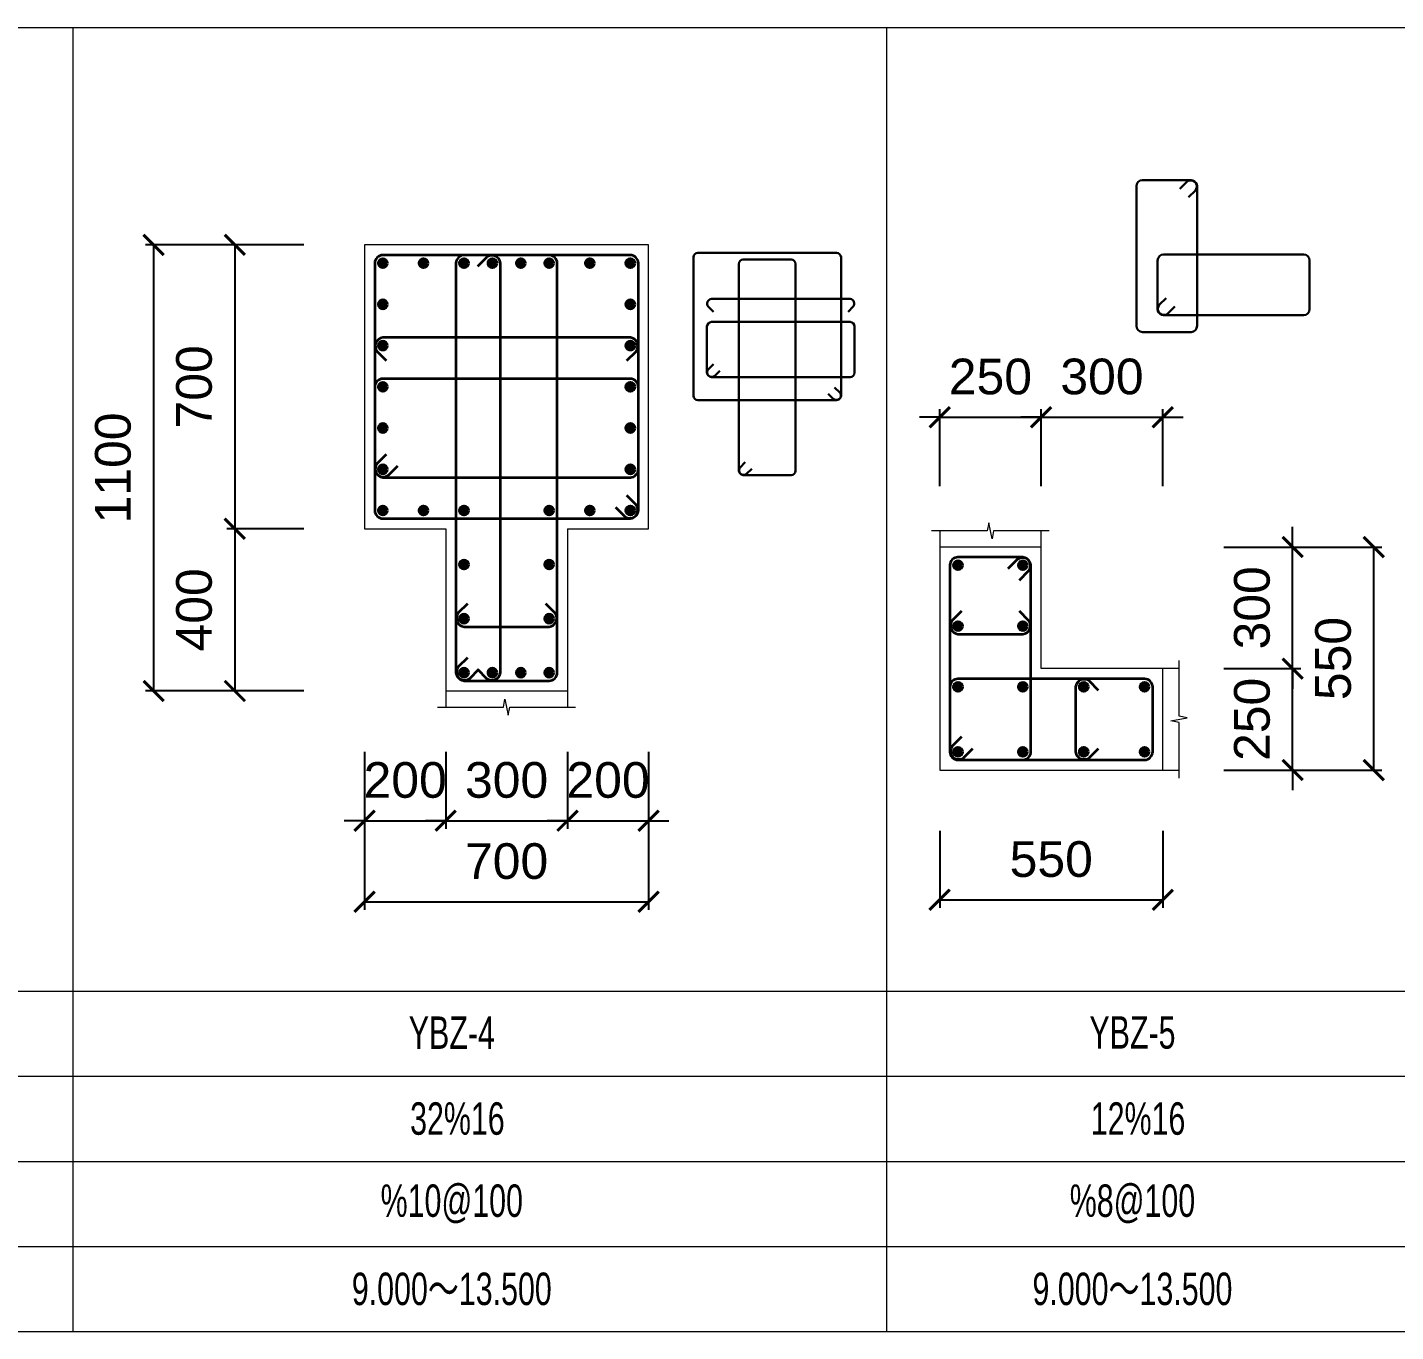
# Model space of a CAD drawing. Header units: millimetres. Extents: x -3831 to 465700, y 39900 to 106100.
# Drawn here: x 221984 to 225356, y 39900 to 43116 of the extents above; entities that cross this region are included whole.
import ezdxf

# ---------------------------------------------------------------- set-up
doc = ezdxf.new("R2010")
doc.units = ezdxf.units.MM
for name, color, linetype, lineweight in [('S_EdgeMemberLongiBar', 1, 'Continuous', 50), ('S_EdgeMemberShape', 3, 'Continuous', 9), ('S_EdgeMemberTxt', 7, 'Continuous', 9), ('stirrupfig', 1, 'Continuous', 35), ('StirrupFig_x', 30, 'Continuous', 30)]:
    doc.layers.add(name, color=color, linetype=linetype, lineweight=lineweight)
doc.layers.add('WALL-Beam', color=80, linetype='Continuous')
doc.styles.get("Standard").update_dxf_attribs({"font": 'arial.ttf'})
doc.styles.add('xxxx', font='RIF.ttf')
doc.dimstyles.new('ISO-25', dxfattribs={"dimtxt": 2.5, "dimasz": 2.5, "dimexe": 1.25, "dimexo": 0.625, "dimtad": 1, "dimtxsty": 'Standard', "dimcen": 2.5, "dimadec": 0, "dimazin": 0, "dimtfac": 1, "dimtmove": 0, "dimatfit": 3, "dimfxl": 1, "dimarcsym": 0})

# ---------------------------------------------------------------- blocks, each defined once
blk = doc.blocks.new('_ArchTick')
at = {"color": 0, "linetype": 'ByBlock', "const_width": 0.15}
blk.add_lwpolyline([(-0.5, -0.5), (0.5, 0.5)], dxfattribs=at)
blk = doc.blocks.new('*D769')
at = {"layer": 'Defpoints', "color": 0, "transparency": 16777216}
for p in [(224232.3, 41284.7), (224782.3, 41284.7), (224782.3, 40964.7)]:
    blk.add_point(p, dxfattribs=at)
at = {"layer": 'WALL-Beam', "color": 0, "lineweight": -2, "transparency": 16777216}
for p, q in [((224232.3, 41134.7), (224232.3, 40944.7)), ((224782.3, 41134.7), (224782.3, 40944.7)), ((224232.3, 40964.7), (224782.3, 40964.7))]:
    blk.add_line(p, q, dxfattribs=at)
at = {"layer": 'WALL-Beam', "color": 0, "lineweight": -2, "transparency": 16777216, "xscale": 50, "yscale": 50, "zscale": 50, "rotation": 180}
blk.add_blockref('_ArchTick', (224232.3, 40964.7), dxfattribs=at)
at = {"layer": 'WALL-Beam', "color": 0, "lineweight": -2, "transparency": 16777216, "xscale": 50, "yscale": 50, "zscale": 50}
blk.add_blockref('_ArchTick', (224782.3, 40964.7), dxfattribs=at)
at = {"layer": 'WALL-Beam', "color": 7, "transparency": 16777216, "insert": (224507.3, 41064.6), "char_height": 88, "attachment_point": 5}
blk.add_mtext('550', dxfattribs=at)
blk = doc.blocks.new('*D770')
at = {"layer": 'Defpoints', "color": 0, "transparency": 16777216}
for p in [(224482.3, 42154.7), (224232.3, 41834.7), (224482.3, 41834.7)]:
    blk.add_point(p, dxfattribs=at)
at = {"layer": 'WALL-Beam', "color": 0, "lineweight": -2, "transparency": 16777216}
for p, q in [((224232.3, 41984.7), (224232.3, 42174.7)), ((224482.3, 41984.7), (224482.3, 42174.7)), ((224232.3, 42154.7), (224182.3, 42154.7)), ((224232.3, 42154.7), (224482.3, 42154.7)), ((224482.3, 42154.7), (224532.3, 42154.7))]:
    blk.add_line(p, q, dxfattribs=at)
at = {"layer": 'WALL-Beam', "color": 0, "lineweight": -2, "transparency": 16777216, "xscale": 50, "yscale": 50, "zscale": 50}
blk.add_blockref('_ArchTick', (224232.3, 42154.7), dxfattribs=at)
at = {"layer": 'WALL-Beam', "color": 0, "lineweight": -2, "transparency": 16777216, "xscale": 50, "yscale": 50, "zscale": 50, "rotation": 180}
blk.add_blockref('_ArchTick', (224482.3, 42154.7), dxfattribs=at)
at = {"layer": 'WALL-Beam', "color": 7, "transparency": 16777216, "insert": (224357.3, 42254.6), "char_height": 88, "attachment_point": 5}
blk.add_mtext('250', dxfattribs=at)
blk = doc.blocks.new('*D771')
at = {"layer": 'Defpoints', "color": 0, "transparency": 16777216}
for p in [(224782.3, 42154.7), (224482.3, 41834.7), (224782.3, 41834.7)]:
    blk.add_point(p, dxfattribs=at)
at = {"layer": 'WALL-Beam', "color": 0, "lineweight": -2, "transparency": 16777216}
for p, q in [((224482.3, 41984.7), (224482.3, 42174.7)), ((224782.3, 41984.7), (224782.3, 42174.7)), ((224482.3, 42154.7), (224432.3, 42154.7)), ((224482.3, 42154.7), (224782.3, 42154.7)), ((224782.3, 42154.7), (224832.3, 42154.7))]:
    blk.add_line(p, q, dxfattribs=at)
at = {"layer": 'WALL-Beam', "color": 0, "lineweight": -2, "transparency": 16777216, "xscale": 50, "yscale": 50, "zscale": 50}
blk.add_blockref('_ArchTick', (224482.3, 42154.7), dxfattribs=at)
at = {"layer": 'WALL-Beam', "color": 0, "lineweight": -2, "transparency": 16777216, "xscale": 50, "yscale": 50, "zscale": 50, "rotation": 180}
blk.add_blockref('_ArchTick', (224782.3, 42154.7), dxfattribs=at)
at = {"layer": 'WALL-Beam', "color": 7, "transparency": 16777216, "insert": (224632.3, 42254.7), "char_height": 88, "attachment_point": 5}
blk.add_mtext('300', dxfattribs=at)
blk = doc.blocks.new('*D772')
at = {"layer": 'Defpoints', "color": 0, "transparency": 16777216}
for p in [(224782.3, 41534.7), (225102.3, 41534.7), (224782.3, 41284.7)]:
    blk.add_point(p, dxfattribs=at)
at = {"layer": 'WALL-Beam', "color": 0, "lineweight": -2, "transparency": 16777216}
for p, q in [((225102.3, 41534.7), (225102.3, 41584.7)), ((224932.3, 41534.7), (225122.3, 41534.7)), ((225102.3, 41284.7), (225102.3, 41534.7)), ((224932.3, 41284.7), (225122.3, 41284.7)), ((225102.3, 41284.7), (225102.3, 41234.7))]:
    blk.add_line(p, q, dxfattribs=at)
at = {"layer": 'WALL-Beam', "color": 0, "lineweight": -2, "transparency": 16777216, "xscale": 50, "yscale": 50, "zscale": 50}
for p, rotation in [((225102.3, 41534.7), 270), ((225102.3, 41284.7), 90)]:
    blk.add_blockref('_ArchTick', p, dxfattribs=dict(at, rotation=rotation))
at = {"layer": 'WALL-Beam', "color": 7, "transparency": 16777216, "insert": (225002.4, 41409.7), "char_height": 88, "attachment_point": 5, "rotation": 90}
blk.add_mtext('250', dxfattribs=at)
blk = doc.blocks.new('*D773')
at = {"layer": 'Defpoints', "color": 0, "transparency": 16777216}
for p in [(224782.3, 41834.7), (225102.3, 41834.7), (224782.3, 41534.7)]:
    blk.add_point(p, dxfattribs=at)
at = {"layer": 'WALL-Beam', "color": 0, "lineweight": -2, "transparency": 16777216}
for p, q in [((225102.3, 41834.7), (225102.3, 41884.7)), ((224932.3, 41834.7), (225122.3, 41834.7)), ((225102.3, 41534.7), (225102.3, 41834.7)), ((224932.3, 41534.7), (225122.3, 41534.7)), ((225102.3, 41534.7), (225102.3, 41484.7))]:
    blk.add_line(p, q, dxfattribs=at)
at = {"layer": 'WALL-Beam', "color": 0, "lineweight": -2, "transparency": 16777216, "xscale": 50, "yscale": 50, "zscale": 50}
for p, rotation in [((225102.3, 41834.7), 270), ((225102.3, 41534.7), 90)]:
    blk.add_blockref('_ArchTick', p, dxfattribs=dict(at, rotation=rotation))
at = {"layer": 'WALL-Beam', "color": 7, "transparency": 16777216, "insert": (225002.4, 41684.7), "char_height": 88, "attachment_point": 5, "rotation": 90}
blk.add_mtext('300', dxfattribs=at)
blk = doc.blocks.new('*D774')
at = {"layer": 'Defpoints', "color": 0, "transparency": 16777216}
for p in [(224782.3, 41834.7), (225302.3, 41834.7), (224782.3, 41284.7)]:
    blk.add_point(p, dxfattribs=at)
at = {"layer": 'WALL-Beam', "color": 0, "lineweight": -2, "transparency": 16777216}
for p, q in [((224932.3, 41834.7), (225322.3, 41834.7)), ((225302.3, 41284.7), (225302.3, 41834.7)), ((224932.3, 41284.7), (225322.3, 41284.7))]:
    blk.add_line(p, q, dxfattribs=at)
at = {"layer": 'WALL-Beam', "color": 0, "lineweight": -2, "transparency": 16777216, "xscale": 50, "yscale": 50, "zscale": 50}
for p, rotation in [((225302.3, 41834.7), 90), ((225302.3, 41284.7), 270)]:
    blk.add_blockref('_ArchTick', p, dxfattribs=dict(at, rotation=rotation))
at = {"layer": 'WALL-Beam', "color": 7, "transparency": 16777216, "insert": (225202.4, 41559.7), "char_height": 88, "attachment_point": 5, "rotation": 90}
blk.add_mtext('550', dxfattribs=at)
blk = doc.blocks.new('*D801')
at = {"layer": 'Defpoints', "color": 0, "transparency": 16777216}
for p in [(222814.8, 42579.7), (222494.8, 41879.7), (222814.8, 41879.7)]:
    blk.add_point(p, dxfattribs=at)
at = {"layer": 'WALL-Beam', "color": 0, "lineweight": -2, "transparency": 16777216}
for p, q in [((222664.8, 42579.7), (222474.8, 42579.7)), ((222494.8, 42579.7), (222494.8, 41879.7)), ((222664.8, 41879.7), (222474.8, 41879.7))]:
    blk.add_line(p, q, dxfattribs=at)
at = {"layer": 'WALL-Beam', "color": 0, "lineweight": -2, "transparency": 16777216, "xscale": 50, "yscale": 50, "zscale": 50}
for p, rotation in [((222494.8, 42579.7), 90), ((222494.8, 41879.7), 270)]:
    blk.add_blockref('_ArchTick', p, dxfattribs=dict(at, rotation=rotation))
at = {"layer": 'WALL-Beam', "color": 7, "transparency": 16777216, "insert": (222394.8, 42229.7), "char_height": 88, "attachment_point": 5, "rotation": 90}
blk.add_mtext('700', dxfattribs=at)
blk = doc.blocks.new('*D802')
at = {"layer": 'Defpoints', "color": 0, "transparency": 16777216}
for p in [(222814.8, 41879.7), (222494.8, 41479.7), (222814.8, 41479.7)]:
    blk.add_point(p, dxfattribs=at)
at = {"layer": 'WALL-Beam', "color": 0, "lineweight": -2, "transparency": 16777216}
for p, q in [((222664.8, 41879.7), (222474.8, 41879.7)), ((222494.8, 41879.7), (222494.8, 41479.7)), ((222664.8, 41479.7), (222474.8, 41479.7))]:
    blk.add_line(p, q, dxfattribs=at)
at = {"layer": 'WALL-Beam', "color": 0, "lineweight": -2, "transparency": 16777216, "xscale": 50, "yscale": 50, "zscale": 50}
for p, rotation in [((222494.8, 41879.7), 90), ((222494.8, 41479.7), 270)]:
    blk.add_blockref('_ArchTick', p, dxfattribs=dict(at, rotation=rotation))
at = {"layer": 'WALL-Beam', "color": 7, "transparency": 16777216, "insert": (222394.8, 41679.7), "char_height": 88, "attachment_point": 5, "rotation": 90}
blk.add_mtext('400', dxfattribs=at)
blk = doc.blocks.new('*D803')
at = {"layer": 'Defpoints', "color": 0, "transparency": 16777216}
for p in [(222814.8, 42579.7), (222294.8, 41479.7), (222814.8, 41479.7)]:
    blk.add_point(p, dxfattribs=at)
at = {"layer": 'WALL-Beam', "color": 0, "lineweight": -2, "transparency": 16777216}
for p, q in [((222664.8, 42579.7), (222274.8, 42579.7)), ((222294.8, 42579.7), (222294.8, 41479.7)), ((222664.8, 41479.7), (222274.8, 41479.7))]:
    blk.add_line(p, q, dxfattribs=at)
at = {"layer": 'WALL-Beam', "color": 0, "lineweight": -2, "transparency": 16777216, "xscale": 50, "yscale": 50, "zscale": 50}
for p, rotation in [((222294.8, 42579.7), 90), ((222294.8, 41479.7), 270)]:
    blk.add_blockref('_ArchTick', p, dxfattribs=dict(at, rotation=rotation))
at = {"layer": 'WALL-Beam', "color": 7, "transparency": 16777216, "insert": (222194.8, 42029.7), "char_height": 88, "attachment_point": 5, "rotation": 90}
blk.add_mtext('1100', dxfattribs=at)
blk = doc.blocks.new('*D804')
at = {"layer": 'Defpoints', "color": 0, "transparency": 16777216}
for p in [(222814.8, 41479.7), (223014.8, 41479.7), (223014.8, 41159.7)]:
    blk.add_point(p, dxfattribs=at)
at = {"layer": 'WALL-Beam', "color": 0, "lineweight": -2, "transparency": 16777216}
for p, q in [((222814.8, 41329.7), (222814.8, 41139.7)), ((223014.8, 41329.7), (223014.8, 41139.7)), ((222814.8, 41159.7), (222764.8, 41159.7)), ((222814.8, 41159.7), (223014.8, 41159.7)), ((223014.8, 41159.7), (223064.8, 41159.7))]:
    blk.add_line(p, q, dxfattribs=at)
at = {"layer": 'WALL-Beam', "color": 0, "lineweight": -2, "transparency": 16777216, "xscale": 50, "yscale": 50, "zscale": 50}
blk.add_blockref('_ArchTick', (222814.8, 41159.7), dxfattribs=at)
at = {"layer": 'WALL-Beam', "color": 0, "lineweight": -2, "transparency": 16777216, "xscale": 50, "yscale": 50, "zscale": 50, "rotation": 180}
blk.add_blockref('_ArchTick', (223014.8, 41159.7), dxfattribs=at)
at = {"layer": 'WALL-Beam', "color": 7, "transparency": 16777216, "insert": (222914.8, 41259.6), "char_height": 88, "attachment_point": 5}
blk.add_mtext('200', dxfattribs=at)
blk = doc.blocks.new('*D805')
at = {"layer": 'Defpoints', "color": 0, "transparency": 16777216}
for p in [(223014.8, 41479.7), (223314.8, 41479.7), (223314.8, 41159.7)]:
    blk.add_point(p, dxfattribs=at)
at = {"layer": 'WALL-Beam', "color": 0, "lineweight": -2, "transparency": 16777216}
for p, q in [((223014.8, 41329.7), (223014.8, 41139.7)), ((223314.8, 41329.7), (223314.8, 41139.7)), ((223014.8, 41159.7), (222964.8, 41159.7)), ((223014.8, 41159.7), (223314.8, 41159.7)), ((223314.8, 41159.7), (223364.8, 41159.7))]:
    blk.add_line(p, q, dxfattribs=at)
at = {"layer": 'WALL-Beam', "color": 0, "lineweight": -2, "transparency": 16777216, "xscale": 50, "yscale": 50, "zscale": 50}
blk.add_blockref('_ArchTick', (223014.8, 41159.7), dxfattribs=at)
at = {"layer": 'WALL-Beam', "color": 0, "lineweight": -2, "transparency": 16777216, "xscale": 50, "yscale": 50, "zscale": 50, "rotation": 180}
blk.add_blockref('_ArchTick', (223314.8, 41159.7), dxfattribs=at)
at = {"layer": 'WALL-Beam', "color": 7, "transparency": 16777216, "insert": (223164.8, 41259.7), "char_height": 88, "attachment_point": 5}
blk.add_mtext('300', dxfattribs=at)
blk = doc.blocks.new('*D806')
at = {"layer": 'Defpoints', "color": 0, "transparency": 16777216}
for p in [(223314.8, 41479.7), (223514.8, 41479.7), (223514.8, 41159.7)]:
    blk.add_point(p, dxfattribs=at)
at = {"layer": 'WALL-Beam', "color": 0, "lineweight": -2, "transparency": 16777216}
for p, q in [((223314.8, 41329.7), (223314.8, 41139.7)), ((223514.8, 41329.7), (223514.8, 41139.7)), ((223314.8, 41159.7), (223264.8, 41159.7)), ((223314.8, 41159.7), (223514.8, 41159.7)), ((223514.8, 41159.7), (223564.8, 41159.7))]:
    blk.add_line(p, q, dxfattribs=at)
at = {"layer": 'WALL-Beam', "color": 0, "lineweight": -2, "transparency": 16777216, "xscale": 50, "yscale": 50, "zscale": 50}
blk.add_blockref('_ArchTick', (223314.8, 41159.7), dxfattribs=at)
at = {"layer": 'WALL-Beam', "color": 0, "lineweight": -2, "transparency": 16777216, "xscale": 50, "yscale": 50, "zscale": 50, "rotation": 180}
blk.add_blockref('_ArchTick', (223514.8, 41159.7), dxfattribs=at)
at = {"layer": 'WALL-Beam', "color": 7, "transparency": 16777216, "insert": (223414.8, 41259.6), "char_height": 88, "attachment_point": 5}
blk.add_mtext('200', dxfattribs=at)
blk = doc.blocks.new('*D807')
at = {"layer": 'Defpoints', "color": 0, "transparency": 16777216}
for p in [(222814.8, 41479.7), (223514.8, 41479.7), (223514.8, 40959.7)]:
    blk.add_point(p, dxfattribs=at)
at = {"layer": 'WALL-Beam', "color": 0, "lineweight": -2, "transparency": 16777216}
for p, q in [((222814.8, 41329.7), (222814.8, 40939.7)), ((223514.8, 41329.7), (223514.8, 40939.7)), ((222814.8, 40959.7), (223514.8, 40959.7))]:
    blk.add_line(p, q, dxfattribs=at)
at = {"layer": 'WALL-Beam', "color": 0, "lineweight": -2, "transparency": 16777216, "xscale": 50, "yscale": 50, "zscale": 50, "rotation": 180}
blk.add_blockref('_ArchTick', (222814.8, 40959.7), dxfattribs=at)
at = {"layer": 'WALL-Beam', "color": 0, "lineweight": -2, "transparency": 16777216, "xscale": 50, "yscale": 50, "zscale": 50}
blk.add_blockref('_ArchTick', (223514.8, 40959.7), dxfattribs=at)
at = {"layer": 'WALL-Beam', "color": 7, "transparency": 16777216, "insert": (223164.8, 41059.6), "char_height": 88, "attachment_point": 5}
blk.add_mtext('700', dxfattribs=at)

msp = doc.modelspace()

# ---------------------------------------------------------------- hatches: boundary and pattern name
at = {"layer": 'S_EdgeMemberLongiBar'}
h = msp.add_hatch(color=256, dxfattribs=at)
h.dxf.hatch_style = 1
edge = h.paths.add_edge_path()
edge.add_arc((222859.77524, 42534.71147), 10, 0, 360)
h = msp.add_hatch(color=256, dxfattribs=at)
h.dxf.hatch_style = 1
edge = h.paths.add_edge_path()
edge.add_arc((222959.77524, 42534.71147), 10, 0, 360)
h = msp.add_hatch(color=256, dxfattribs=at)
h.dxf.hatch_style = 1
edge = h.paths.add_edge_path()
edge.add_arc((223059.77524, 42534.71147), 10, 0, 360)
h = msp.add_hatch(color=256, dxfattribs=at)
h.dxf.hatch_style = 1
edge = h.paths.add_edge_path()
edge.add_arc((223129.77524, 42534.71147), 10, 0, 360)
h = msp.add_hatch(color=256, dxfattribs=at)
h.dxf.hatch_style = 1
edge = h.paths.add_edge_path()
edge.add_arc((223199.77524, 42534.71147), 10, 0, 360)
h = msp.add_hatch(color=256, dxfattribs=at)
h.dxf.hatch_style = 1
edge = h.paths.add_edge_path()
edge.add_arc((223269.77524, 42534.71147), 10, 0, 360)
h = msp.add_hatch(color=256, dxfattribs=at)
h.dxf.hatch_style = 1
edge = h.paths.add_edge_path()
edge.add_arc((223369.77524, 42534.71147), 10, 0, 360)
h = msp.add_hatch(color=256, dxfattribs=at)
h.dxf.hatch_style = 1
edge = h.paths.add_edge_path()
edge.add_arc((223469.77524, 42534.71147), 10, 0, 360)
h = msp.add_hatch(color=256, dxfattribs=at)
h.dxf.hatch_style = 1
edge = h.paths.add_edge_path()
edge.add_arc((222859.77524, 42433.04585), 10, 0, 360)
h = msp.add_hatch(color=256, dxfattribs=at)
h.dxf.hatch_style = 1
edge = h.paths.add_edge_path()
edge.add_arc((223469.77524, 42433.04116), 10, 0, 360)
h = msp.add_hatch(color=256, dxfattribs=at)
h.dxf.hatch_style = 1
edge = h.paths.add_edge_path()
edge.add_arc((222859.77524, 42331.3771), 10, 0, 360)
h = msp.add_hatch(color=256, dxfattribs=at)
h.dxf.hatch_style = 1
edge = h.paths.add_edge_path()
edge.add_arc((223469.77524, 42331.3771), 10, 0, 360)
h = msp.add_hatch(color=256, dxfattribs=at)
h.dxf.hatch_style = 1
edge = h.paths.add_edge_path()
edge.add_arc((222859.77524, 42229.71304), 10, 0, 360)
h = msp.add_hatch(color=256, dxfattribs=at)
h.dxf.hatch_style = 1
edge = h.paths.add_edge_path()
edge.add_arc((223469.77524, 42229.70991), 10, 0, 360)
h = msp.add_hatch(color=256, dxfattribs=at)
h.dxf.hatch_style = 1
edge = h.paths.add_edge_path()
edge.add_arc((222859.77524, 42128.04741), 10, 0, 360)
h = msp.add_hatch(color=256, dxfattribs=at)
h.dxf.hatch_style = 1
edge = h.paths.add_edge_path()
edge.add_arc((223469.77524, 42128.04272), 10, 0, 360)
h = msp.add_hatch(color=256, dxfattribs=at)
h.dxf.hatch_style = 1
edge = h.paths.add_edge_path()
edge.add_arc((222859.77524, 42026.38179), 10, 0, 360)
h = msp.add_hatch(color=256, dxfattribs=at)
h.dxf.hatch_style = 1
edge = h.paths.add_edge_path()
edge.add_arc((223469.77524, 42026.3771), 10, 0, 360)
h = msp.add_hatch(color=256, dxfattribs=at)
h.dxf.hatch_style = 1
edge = h.paths.add_edge_path()
edge.add_arc((222859.77524, 41924.71147), 10, 0, 360)
h = msp.add_hatch(color=256, dxfattribs=at)
h.dxf.hatch_style = 1
edge = h.paths.add_edge_path()
edge.add_arc((222959.77524, 41924.71147), 10, 0, 360)
h = msp.add_hatch(color=256, dxfattribs=at)
h.dxf.hatch_style = 1
edge = h.paths.add_edge_path()
edge.add_arc((223059.77524, 41924.71147), 10, 0, 360)
h = msp.add_hatch(color=256, dxfattribs=at)
h.dxf.hatch_style = 1
edge = h.paths.add_edge_path()
edge.add_arc((223269.77524, 41924.71147), 10, 0, 360)
h = msp.add_hatch(color=256, dxfattribs=at)
h.dxf.hatch_style = 1
edge = h.paths.add_edge_path()
edge.add_arc((223369.77524, 41924.71147), 10, 0, 360)
h = msp.add_hatch(color=256, dxfattribs=at)
h.dxf.hatch_style = 1
edge = h.paths.add_edge_path()
edge.add_arc((223469.77524, 41924.71147), 10, 0, 360)
h = msp.add_hatch(color=256, dxfattribs=at)
h.dxf.hatch_style = 1
edge = h.paths.add_edge_path()
edge.add_arc((223059.77524, 41791.38022), 10, 0, 360)
h = msp.add_hatch(color=256, dxfattribs=at)
h.dxf.hatch_style = 1
edge = h.paths.add_edge_path()
edge.add_arc((223269.77524, 41791.3771), 10, 0, 360)
h = msp.add_hatch(color=256, dxfattribs=at)
h.dxf.hatch_style = 1
edge = h.paths.add_edge_path()
edge.add_arc((224277.34399, 41789.71147), 10, 0, 360)
h = msp.add_hatch(color=256, dxfattribs=at)
h.dxf.hatch_style = 1
edge = h.paths.add_edge_path()
edge.add_arc((224437.34399, 41789.71147), 10, 0, 360)
h = msp.add_hatch(color=256, dxfattribs=at)
h.dxf.hatch_style = 1
edge = h.paths.add_edge_path()
edge.add_arc((223059.77524, 41658.04272), 10, 0, 360)
h = msp.add_hatch(color=256, dxfattribs=at)
h.dxf.hatch_style = 1
edge = h.paths.add_edge_path()
edge.add_arc((223269.77524, 41658.04272), 10, 0, 360)
h = msp.add_hatch(color=256, dxfattribs=at)
h.dxf.hatch_style = 1
edge = h.paths.add_edge_path()
edge.add_arc((224277.34399, 41639.71147), 10, 0, 360)
h = msp.add_hatch(color=256, dxfattribs=at)
h.dxf.hatch_style = 1
edge = h.paths.add_edge_path()
edge.add_arc((224437.34399, 41639.71147), 10, 0, 360)
h = msp.add_hatch(color=256, dxfattribs=at)
h.dxf.hatch_style = 1
edge = h.paths.add_edge_path()
edge.add_arc((223059.77524, 41524.71147), 10, 0, 360)
h = msp.add_hatch(color=256, dxfattribs=at)
h.dxf.hatch_style = 1
edge = h.paths.add_edge_path()
edge.add_arc((223129.77524, 41524.71147), 10, 0, 360)
h = msp.add_hatch(color=256, dxfattribs=at)
h.dxf.hatch_style = 1
edge = h.paths.add_edge_path()
edge.add_arc((223199.77524, 41524.71147), 10, 0, 360)
h = msp.add_hatch(color=256, dxfattribs=at)
h.dxf.hatch_style = 1
edge = h.paths.add_edge_path()
edge.add_arc((223269.77524, 41524.71147), 10, 0, 360)
h = msp.add_hatch(color=256, dxfattribs=at)
h.dxf.hatch_style = 1
edge = h.paths.add_edge_path()
edge.add_arc((224277.34399, 41489.71147), 10, 0, 360)
h = msp.add_hatch(color=256, dxfattribs=at)
h.dxf.hatch_style = 1
edge = h.paths.add_edge_path()
edge.add_arc((224437.34399, 41489.71147), 10, 0, 360)
h = msp.add_hatch(color=256, dxfattribs=at)
h.dxf.hatch_style = 1
edge = h.paths.add_edge_path()
edge.add_arc((224587.34399, 41489.71147), 10, 0, 360)
h = msp.add_hatch(color=256, dxfattribs=at)
h.dxf.hatch_style = 1
edge = h.paths.add_edge_path()
edge.add_arc((224737.34399, 41489.71147), 10, 0, 360)
h = msp.add_hatch(color=256, dxfattribs=at)
h.dxf.hatch_style = 1
edge = h.paths.add_edge_path()
edge.add_arc((224277.34399, 41329.71147), 10, 0, 360)
h = msp.add_hatch(color=256, dxfattribs=at)
h.dxf.hatch_style = 1
edge = h.paths.add_edge_path()
edge.add_arc((224437.34399, 41329.71147), 10, 0, 360)
h = msp.add_hatch(color=256, dxfattribs=at)
h.dxf.hatch_style = 1
edge = h.paths.add_edge_path()
edge.add_arc((224587.34399, 41329.71147), 10, 0, 360)
h = msp.add_hatch(color=256, dxfattribs=at)
h.dxf.hatch_style = 1
edge = h.paths.add_edge_path()
edge.add_arc((224737.34399, 41329.71147), 10, 0, 360)

# ---------------------------------------------------------------- linework, layer by layer
for centre in [(222859.77524, 42534.71147), (222959.77524, 42534.71147), (223059.77524, 42534.71147), (223129.77524, 42534.71147), (223199.77524, 42534.71147), (223269.77524, 42534.71147), (223369.77524, 42534.71147), (223469.77524, 42534.71147), (222859.77524, 42433.04585), (223469.77524, 42433.04116), (222859.77524, 42331.3771), (223469.77524, 42331.3771), (222859.77524, 42229.71304), (223469.77524, 42229.70991), (222859.77524, 42128.04741), (223469.77524, 42128.04272), (222859.77524, 42026.38179), (223469.77524, 42026.3771), (222859.77524, 41924.71147), (222959.77524, 41924.71147), (223059.77524, 41924.71147), (223269.77524, 41924.71147), (223369.77524, 41924.71147), (223469.77524, 41924.71147), (223059.77524, 41791.38022), (223269.77524, 41791.3771), (224277.34399, 41789.71147), (224437.34399, 41789.71147), (223059.77524, 41658.04272), (223269.77524, 41658.04272), (224277.34399, 41639.71147), (224437.34399, 41639.71147), (223059.77524, 41524.71147), (223129.77524, 41524.71147), (223199.77524, 41524.71147), (223269.77524, 41524.71147), (224277.34399, 41489.71147), (224437.34399, 41489.71147), (224587.34399, 41489.71147), (224737.34399, 41489.71147), (224277.34399, 41329.71147), (224437.34399, 41329.71147), (224587.34399, 41329.71147), (224737.34399, 41329.71147)]:
    msp.add_circle(centre, 10, dxfattribs=at)
at = {"layer": 'S_EdgeMemberShape'}
for p, q in [((223514.77524, 42579.71147), (222814.77524, 42579.71147)), ((222814.77524, 42579.71147), (222814.77524, 41879.71147)), ((223514.77524, 41879.71147), (223514.77524, 42579.71147)), ((222814.77524, 41879.71147), (223014.77524, 41879.71147)), ((223014.77524, 41879.71147), (223014.77524, 41879.71147)), ((223014.77524, 41879.71147), (223014.77524, 41439.71147)), ((223314.77524, 41879.71147), (223514.77524, 41879.71147)), ((223314.77524, 41879.71147), (223314.77524, 41439.71147)), ((224232.34399, 41874.71147), (224232.34399, 41284.71147)), ((224482.34399, 41534.71147), (224482.34399, 41874.71147)), ((224482.34399, 41834.71147), (224232.34399, 41834.71147)), ((224822.34399, 41534.71147), (224482.34399, 41534.71147)), ((224782.34399, 41284.71147), (224782.34399, 41534.71147)), ((223014.77524, 41479.71147), (223314.77524, 41479.71147)), ((224232.34399, 41284.71147), (224822.34399, 41284.71147)), ((224232.34399, 41284.71147), (224232.34399, 41284.71147))]:
    msp.add_line(p, q, dxfattribs=at)
for points in [[(224502.34399, 41874.71147), (224365.34399, 41874.71147), (224361.34399, 41854.71147), (224353.34399, 41894.71147), (224349.34399, 41874.71147), (224212.34399, 41874.71147)], [(224822.34399, 41264.71147), (224822.34399, 41401.71147), (224802.34399, 41405.71147), (224842.34399, 41413.71147), (224822.34399, 41417.71147), (224822.34399, 41554.71147)], [(222994.77524, 41439.71147), (223156.77524, 41439.71147), (223160.77524, 41459.71147), (223168.77524, 41419.71147), (223172.77524, 41439.71147), (223334.77524, 41439.71147)]]:
    msp.add_lwpolyline(points, dxfattribs=at)
at = {"layer": 'S_EdgeMemberTxt'}
for p, q in [((216561.43125, 43116.20376), (227923.02878, 43116.20376)), ((222096.11074, 39899.71147), (222096.11074, 43116.20376)), ((224102.34399, 39899.71147), (224102.34399, 43116.20376)), ((216561.43125, 40739.71147), (227923.02878, 40739.71147)), ((216561.43125, 40529.71147), (227923.02878, 40529.71147)), ((216561.43125, 40319.71147), (227923.02878, 40319.71147)), ((216561.43125, 40109.71147), (227923.02878, 40109.71147)), ((216561.43125, 39899.71147), (227923.02878, 39899.71147))]:
    msp.add_line(p, q, dxfattribs=at)
at = {"layer": 'stirrupfig'}
for points in [[(223433.00649, 41933.19585), (223455.63305, 41910.56929, 0.5890477916), (223489.77524, 41924.71147), (223489.77524, 42534.71147, 0.3926990819), (223469.77524, 42554.71147), (222859.77524, 42554.71147, 0.3926990819), (222839.77524, 42534.71147), (222839.77524, 41924.71147, 0.3926990819), (222859.77524, 41904.71147), (223469.77524, 41904.71147, 0.5890477916), (223483.91742, 41938.85366), (223461.29086, 41961.48022)], [(223059.77524, 42554.71147, 0.3926990819), (223039.77524, 42534.71147), (223039.77524, 41524.71147, 0.5890477916), (223073.91742, 41510.56929), (223096.54399, 41533.19585)], [(223068.25961, 41561.48022), (223045.63305, 41538.85366, 0.5890477916), (223059.77524, 41504.71147), (223269.77524, 41504.71147, 0.3926990819), (223289.77524, 41524.71147), (223289.77524, 42534.71147, 0.3926990819), (223269.77524, 42554.71147)], [(223093.00649, 41533.19585), (223115.63305, 41510.56929, 0.5890477916), (223149.77524, 41524.71147), (223149.77524, 42534.71147, 0.5890477916), (223115.63305, 42548.85366), (223093.00649, 42526.2271)], [(223461.29086, 42294.60835), (223483.91742, 42317.23491, 0.5890477916), (223469.77524, 42351.3771), (222859.77524, 42351.3771, 0.5890477916), (222845.63305, 42317.23491), (222868.25961, 42294.60835)], [(223489.77524, 42229.70991, 0.3926963651), (223469.77524, 42249.70991), (222859.77524, 42249.71304, 0.3927018448), (222839.77524, 42229.71304)], [(222868.25961, 42063.15054), (222845.63305, 42040.52397, 0.5890477916), (222859.77524, 42006.38179), (223469.77524, 42006.3771, 0.3927018448), (223489.77524, 42026.3771)], [(222839.77524, 42026.38179, 0.5890477916), (222873.91742, 42012.2396), (222896.54399, 42034.86616)], [(224428.85961, 41752.94194), (224451.4893, 41775.56929, 0.5890328419), (224437.34399, 41809.71147), (224277.34399, 41809.71147, 0.3926990819), (224257.34399, 41789.71147), (224257.34399, 41329.71147, 0.3926990819), (224277.34399, 41309.71147)], [(224437.34399, 41309.71147, 0.3926990819), (224457.34399, 41329.71147), (224457.34399, 41789.71147, 0.5890658365), (224423.20336, 41803.85366), (224400.57367, 41781.2271)], [(223068.25961, 41694.81304), (223045.63305, 41672.18647, 0.5890297475), (223059.77524, 41638.04272), (223269.77524, 41638.04272, 0.5890297475), (223283.91742, 41672.18647), (223261.29086, 41694.81304)], [(224285.82836, 41676.481), (224263.20336, 41653.85366, 0.5890552656), (224277.34399, 41619.71147), (224437.34399, 41619.71147, 0.5890328419), (224451.4893, 41653.85366), (224428.85961, 41676.481)], [(224285.82836, 41366.481), (224263.20336, 41343.85366, 0.5890552656), (224277.34399, 41309.71147), (224737.34399, 41309.71147, 0.3926990819), (224757.34399, 41329.71147), (224757.34399, 41489.71147, 0.3926990819), (224737.34399, 41509.71147), (224277.34399, 41509.71147, 0.3926990819), (224257.34399, 41489.71147)], [(224624.1143, 41481.2271), (224601.4893, 41503.85366, 0.5890117043), (224567.34399, 41489.71147), (224567.34399, 41329.71147, 0.5890117043), (224601.4893, 41315.56929), (224624.1143, 41338.19585)], [(224257.34399, 41329.71147, 0.5890117043), (224291.4893, 41315.56929), (224314.1143, 41338.19585)]]:
    msp.add_lwpolyline(points, format="xyb", dxfattribs=at)
at = {"layer": 'StirrupFig_x'}
for points in [[(224845.65229, 42697.16938), (224862.62573, 42714.14106, 0.5890208843), (224852.01557, 42739.74799), (224732.02026, 42739.74799, 0.3926610986), (224717.01557, 42724.74946), (224717.01557, 42379.75239, 0.3926610986), (224732.02026, 42364.75385), (224852.01557, 42364.75385, 0.3926610986), (224867.02026, 42379.75239), (224867.02026, 42724.74946, 0.5889644412), (224841.40893, 42735.35786), (224824.43901, 42718.38618)], [(223957.28447, 42212.481), (223969.95556, 42199.80991, 0.5890414119), (223989.07541, 42207.72975), (223989.07541, 42549.32975, 0.3926990819), (223977.87541, 42560.52975), (223636.27541, 42560.52975, 0.3926990819), (223625.07541, 42549.32975), (223625.07541, 42207.72975, 0.3926990819), (223636.27541, 42196.52975), (223977.87541, 42196.52975, 0.5890414119), (223985.79525, 42215.64959), (223973.12416, 42228.32069)], [(223768.86634, 42027.681), (223756.19525, 42015.00991, -0.5890414119), (223737.07541, 42022.92975), (223737.07541, 42532.52975, -0.3926990819), (223748.27541, 42543.72975), (223865.87541, 42543.72975, -0.3926990819), (223877.07541, 42532.52975), (223877.07541, 42022.92975, -0.3926990819), (223865.87541, 42011.72975), (223748.27541, 42011.72975, -0.5890414119), (223740.35556, 42030.84959), (223753.02666, 42043.52069)], [(224790.58354, 42448.73335), (224773.6101, 42431.76167, 0.5890208843), (224784.22026, 42406.15473), (225129.21557, 42406.15473, 0.3926610986), (225144.22026, 42421.15327), (225144.22026, 42541.15034, 0.3926610986), (225129.21557, 42556.14887), (224784.22026, 42556.14887, 0.3926610986), (224769.21557, 42541.15034), (224769.21557, 42421.15327, 0.5889644412), (224794.8269, 42410.54487), (224811.79682, 42427.51655)], [(224006.72416, 42414.87178), (224019.39525, 42427.54288, 0.5890414119), (224011.47541, 42446.66272), (223669.87541, 42446.66272, 0.5890414119), (223661.95556, 42427.54288), (223674.62666, 42414.87178)], [(223690.46634, 42269.41616), (223677.79525, 42256.74506, -0.5890414119), (223658.67541, 42264.66491), (223658.67541, 42378.53084, -0.3927018448), (223669.87541, 42389.73084), (224011.47541, 42389.72866, -0.3926963651), (224022.67541, 42378.52866), (224022.67541, 42264.66272, -0.3927018448), (224011.47541, 42253.46272), (223669.87541, 42253.46491, -0.5890414119), (223661.95556, 42272.58475), (223674.62666, 42285.25584)]]:
    msp.add_lwpolyline(points, format="xyb", dxfattribs=at)

# ---------------------------------------------------------------- texts
at = {"layer": 'S_EdgeMemberTxt', "char_height": 80, "attachment_point": 5, "style": 'xxxx'}
for s, insert, width in [('{\\W0.7;YBZ-4}', (223029.66899, 40637), 2145.35), ('{\\W0.7;YBZ-5}', (224707.44399, 40637), 2145.35), ('{\\W0.7;32%16}', (223043.50796, 40424.71147), 2145.35), ('{\\W0.7;12%16}', (224721.28296, 40424.71147), 1422.2), ('{\\W0.7;%10@100}', (223029.66899, 40214.71147), 2145.35), ('{\\W0.7;%8@100}', (224707.44399, 40214.71147), 1422.2), ('\\W0.7000;9.000～13.500', (223029.66899, 40004.71147), 2145.35), ('\\W0.7000;9.000～13.500', (224707.44399, 40004.71147), 1422.2)]:
    msp.add_mtext(s, dxfattribs=dict(at, insert=insert, width=width))

# ---------------------------------------------------------------- dimensions: what is measured, and where the dimension line sits
at = {"layer": 'WALL-Beam'}
for p1, p2, distance, picture, middle in [((222814.77524, 42579.71147), (222814.77524, 41479.71147), -520, '*D803', (222194.84481, 42029.71147)), ((222814.77524, 42579.71147), (222814.77524, 41879.71147), -320, '*D801', (222394.84481, 42229.71147)), ((224232.34399, 41834.71147), (224482.34399, 41834.71147), 320, '*D770', (224357.34399, 42254.6419)), ((224482.34399, 41834.71147), (224782.34399, 41834.71147), 320, '*D771', (224632.34399, 42254.67191)), ((222814.77524, 41879.71147), (222814.77524, 41479.71147), -320, '*D802', (222394.84481, 41679.71147)), ((224782.34399, 41534.71147), (224782.34399, 41834.71147), -320, '*D773', (225002.38355, 41684.71147)), ((224782.34399, 41284.71147), (224782.34399, 41834.71147), -520, '*D774', (225202.41356, 41559.71147)), ((224782.34399, 41284.71147), (224782.34399, 41534.71147), -320, '*D772', (225002.41356, 41409.71147)), ((222814.77524, 41479.71147), (223014.77524, 41479.71147), -320, '*D804', (222914.77524, 41259.6419)), ((222814.77524, 41479.71147), (223514.77524, 41479.71147), -520, '*D807', (223164.77524, 41059.6419)), ((223014.77524, 41479.71147), (223314.77524, 41479.71147), -320, '*D805', (223164.77524, 41259.67191)), ((223314.77524, 41479.71147), (223514.77524, 41479.71147), -320, '*D806', (223414.77524, 41259.6419)), ((224232.34399, 41284.71147), (224782.34399, 41284.71147), -320, '*D769', (224507.34399, 41064.6419))]:
    dim = msp.add_aligned_dim(p1=p1, p2=p2, distance=distance, dimstyle='ISO-25', override={"dimtxt": 88, "dimasz": 50, "dimexe": 20, "dimexo": 150, "dimgap": 55, "dimblk1": 'ArchTick', "dimblk2": 'ArchTick', "dimsah": 1, "dimclrt": 7, "dimtix": 1, "dimtmove": 2}, dxfattribs=at)
    dim.commit()
    dim.dimension.update_dxf_attribs({"geometry": picture, "text_midpoint": middle})

doc.saveas('drawing.dxf')
